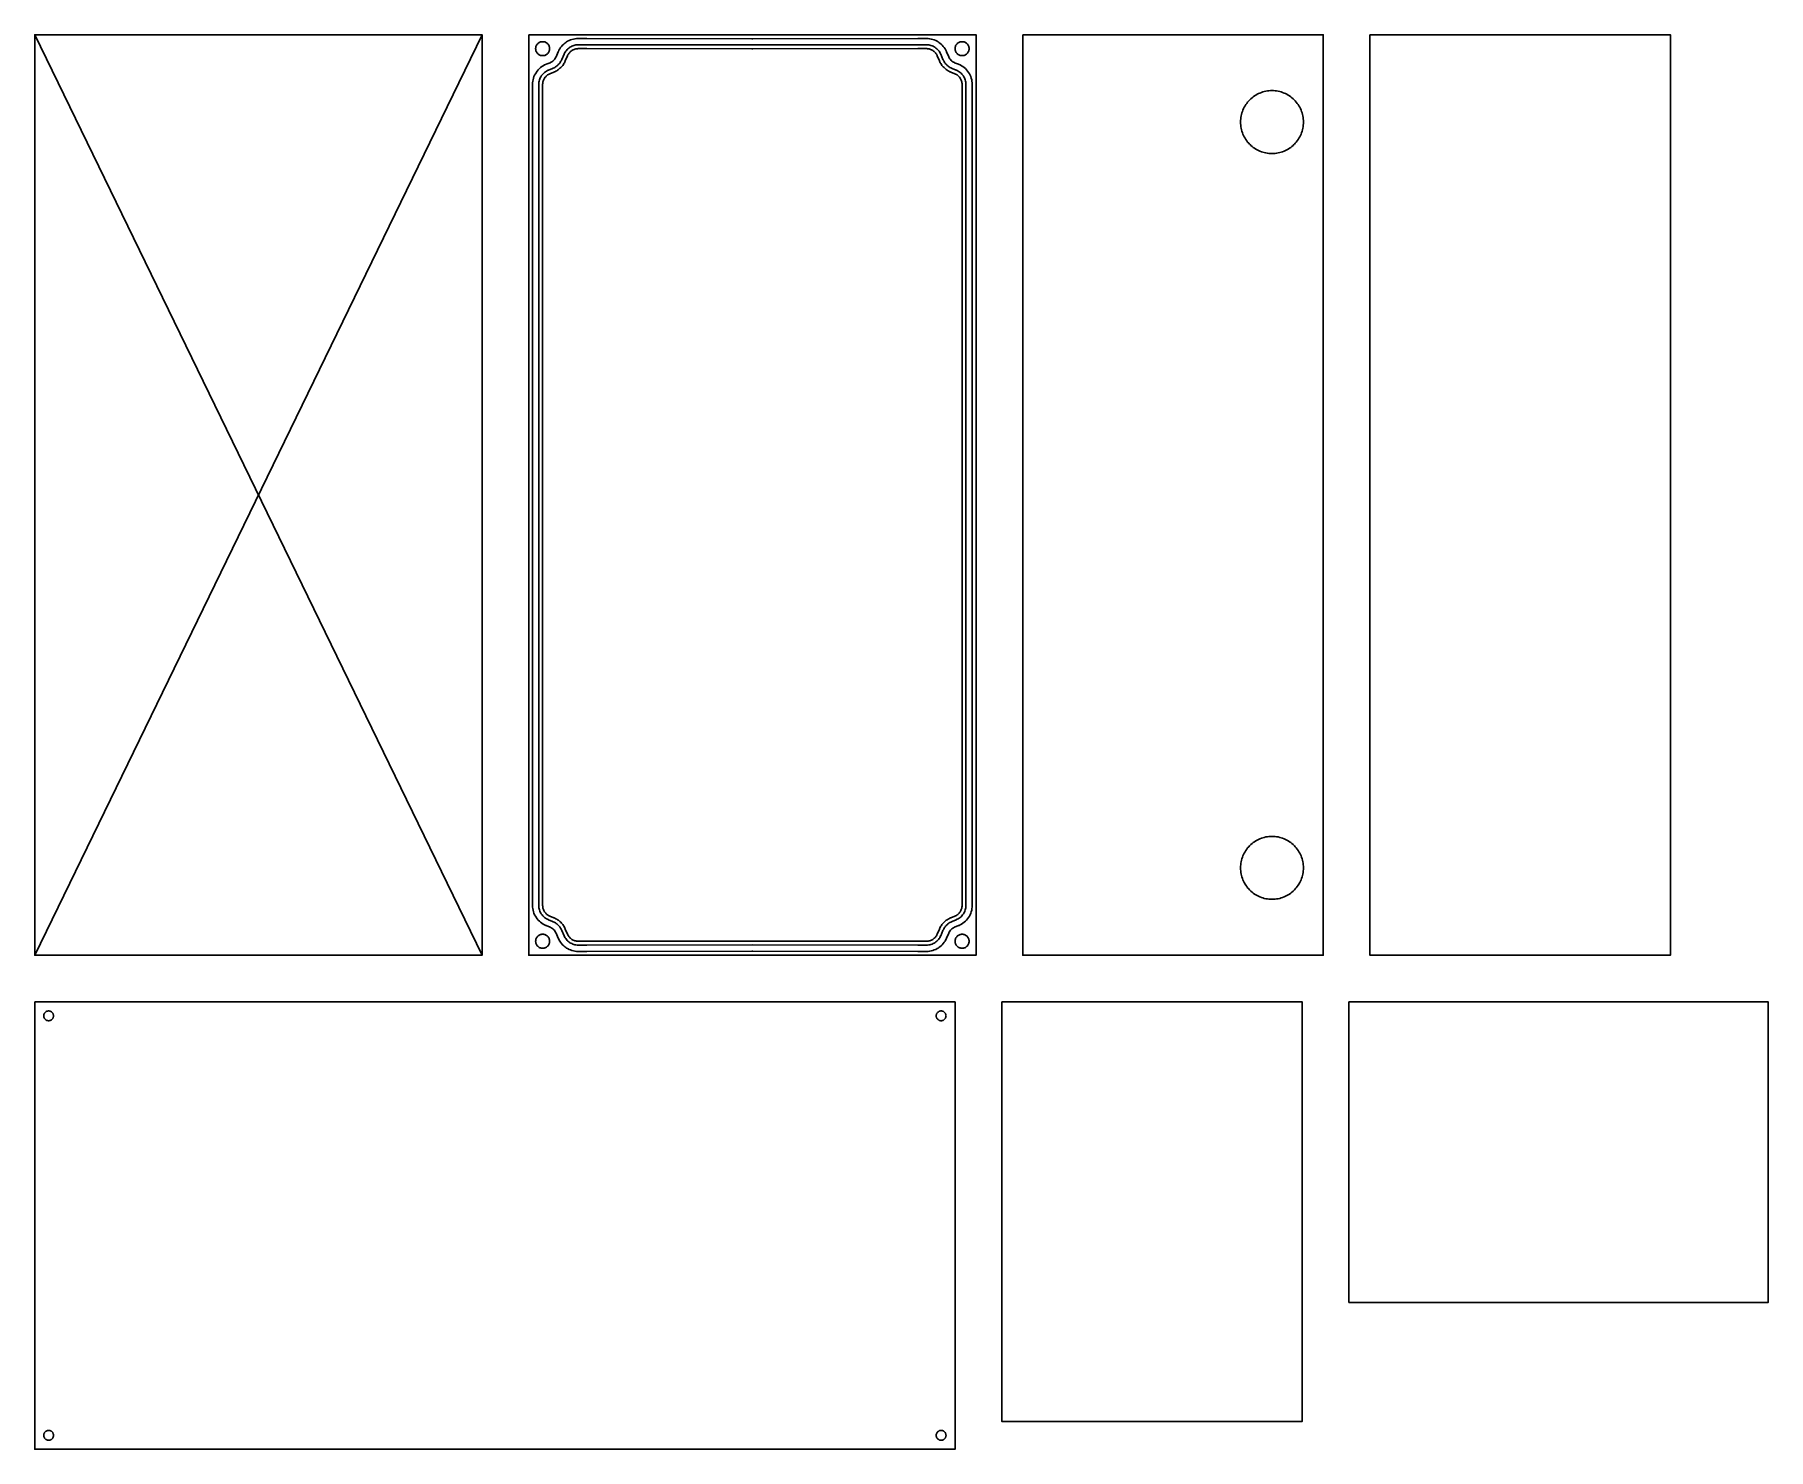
# Model space of a CAD drawing. Extents: x 0 to 744, y 0 to 607.
import ezdxf

# ---------------------------------------------------------------- set-up
doc = ezdxf.new("R2010")
doc.units = 0
doc.layers.get('0').update_dxf_attribs({"linetype": 'CONTINUOUS'})

msp = doc.modelspace()

# ---------------------------------------------------------------- linework, layer by layer
at = {"color": 0}
for points in [[(0, 607.014), (192, 607.014), (192, 212.014), (0, 212.014), (0, 607.014)], [(192, 607.014), (0, 212.014)], [(192, 212.014), (0, 607.014)], [(212, 607.014), (404, 607.014), (404, 212.014), (212, 212.014), (212, 607.014)], [(402.35, 237.014), (402.35, 585.628), (402.35, 585.801), (402.325, 586.322), (402.247, 587.011), (402.119, 587.69), (401.943, 588.357), (401.718, 589.01), (401.444, 589.644), (401.124, 590.258), (400.853, 590.706), (400.757, 590.85), (400.66, 590.993), (400.346, 591.411), (399.897, 591.94), (399.412, 592.432), (398.893, 592.886), (398.342, 593.301), (397.761, 593.675), (397.151, 594.006), (396.678, 594.225), (396.517, 594.29), (394.796, 594.989), (394.69, 595.032), (394.381, 595.182), (393.99, 595.412), (393.625, 595.679), (393.287, 595.979), (392.982, 596.31), (392.708, 596.671), (392.471, 597.057), (392.315, 597.364), (392.269, 597.468), (391.318, 599.692), (391.251, 599.85), (391.026, 600.311), (390.69, 600.906), (390.314, 601.472), (389.897, 602.008), (389.443, 602.514), (388.953, 602.985), (388.429, 603.421), (388.014, 603.724), (387.871, 603.818), (387.729, 603.912), (387.286, 604.174), (386.679, 604.485), (386.053, 604.75), (385.41, 604.969), (384.753, 605.14), (384.085, 605.264), (383.407, 605.339), (382.893, 605.364), (382.722, 605.364), (379, 605.364), (308.19, 605.296), (308.19, 605.294), (308, 605.294), (307.811, 605.294), (307.811, 605.296), (237, 605.364), (233.279, 605.364), (233.107, 605.364), (232.594, 605.339), (231.917, 605.264), (231.247, 605.14), (230.59, 604.969), (229.947, 604.75), (229.321, 604.485), (228.714, 604.174), (228.272, 603.912), (228.129, 603.818), (227.986, 603.724), (227.572, 603.421), (227.047, 602.985), (226.557, 602.514), (226.103, 602.008), (225.686, 601.472), (225.31, 600.906), (224.975, 600.311), (224.75, 599.85), (224.682, 599.692), (223.731, 597.468), (223.686, 597.364), (223.531, 597.057), (223.293, 596.671), (223.019, 596.31), (222.712, 595.979), (222.376, 595.679), (222.011, 595.412), (221.619, 595.182), (221.311, 595.032), (221.204, 594.989), (219.483, 594.29), (219.322, 594.225), (218.849, 594.006), (218.24, 593.675), (217.658, 593.301), (217.107, 592.886), (216.587, 592.432), (216.103, 591.94), (215.654, 591.411), (215.342, 590.993), (215.244, 590.85), (215.147, 590.706), (214.878, 590.258), (214.557, 589.644), (214.283, 589.01), (214.058, 588.357), (213.881, 587.69), (213.753, 587.011), (213.676, 586.322), (213.65, 585.801), (213.65, 585.628), (213.65, 233.4), (213.65, 233.226), (213.676, 232.704), (213.753, 232.017), (213.881, 231.338), (214.058, 230.669), (214.283, 230.018), (214.557, 229.383), (214.878, 228.769), (215.147, 228.322), (215.244, 228.178), (215.342, 228.033), (215.654, 227.615), (216.103, 227.087), (216.587, 226.596), (217.107, 226.14), (217.658, 225.726), (218.24, 225.353), (218.849, 225.022), (219.322, 224.801), (219.483, 224.736), (221.204, 224.038), (221.311, 223.994), (221.619, 223.846), (222.011, 223.615), (222.376, 223.349), (222.712, 223.049), (223.019, 222.717), (223.293, 222.357), (223.531, 221.969), (223.686, 221.664), (223.731, 221.558), (224.682, 219.335), (224.75, 219.178), (224.975, 218.715), (225.31, 218.122), (225.686, 217.556), (226.103, 217.019), (226.557, 216.514), (227.047, 216.042), (227.572, 215.607), (227.986, 215.303), (228.129, 215.208), (228.272, 215.115), (228.714, 214.853), (229.321, 214.542), (229.947, 214.276), (230.59, 214.058), (231.247, 213.886), (231.917, 213.763), (232.594, 213.689), (233.107, 213.664), (233.279, 213.664), (237, 213.664), (307.811, 213.732), (307.811, 213.732), (308, 213.732), (308.19, 213.732), (308.19, 213.732), (379, 213.664), (382.722, 213.664), (382.893, 213.664), (383.407, 213.689), (384.085, 213.763), (384.753, 213.886), (385.41, 214.058), (386.053, 214.276), (386.679, 214.542), (387.286, 214.853), (387.729, 215.115), (387.871, 215.208), (388.014, 215.303), (388.429, 215.607), (388.953, 216.042), (389.443, 216.514), (389.897, 217.019), (390.314, 217.556), (390.69, 218.122), (391.026, 218.715), (391.251, 219.178), (391.318, 219.335), (392.269, 221.558), (392.315, 221.664), (392.471, 221.969), (392.708, 222.357), (392.982, 222.717), (393.287, 223.049), (393.625, 223.349), (393.99, 223.615), (394.381, 223.846), (394.69, 223.994), (394.796, 224.038), (396.517, 224.736), (396.678, 224.801), (397.151, 225.022), (397.761, 225.353), (398.342, 225.726), (398.893, 226.14), (399.412, 226.596), (399.897, 227.087), (400.346, 227.615), (400.66, 228.033), (400.757, 228.178), (400.853, 228.322), (401.124, 228.769), (401.444, 229.383), (401.718, 230.018), (401.943, 230.669), (402.119, 231.338), (402.247, 232.017), (402.325, 232.704), (402.35, 233.226), (402.35, 233.4), (402.35, 237.014)], [(402.35, 582.014), (402.35, 233.4), (402.35, 233.226), (402.325, 232.704), (402.247, 232.017), (402.119, 231.338), (401.943, 230.669), (401.718, 230.018), (401.444, 229.383), (401.124, 228.769), (400.853, 228.322), (400.757, 228.178), (400.66, 228.033), (400.346, 227.615), (399.897, 227.087), (399.412, 226.596), (398.893, 226.14), (398.342, 225.726), (397.761, 225.353), (397.151, 225.022), (396.678, 224.801), (396.517, 224.736), (394.796, 224.038), (394.69, 223.994), (394.381, 223.846), (393.99, 223.615), (393.625, 223.349), (393.287, 223.049), (392.982, 222.717), (392.708, 222.357), (392.471, 221.969), (392.315, 221.664), (392.269, 221.558), (391.318, 219.335), (391.251, 219.178), (391.026, 218.715), (390.69, 218.122), (390.314, 217.556), (389.897, 217.019), (389.443, 216.514), (388.953, 216.042), (388.429, 215.607), (388.014, 215.303), (387.871, 215.208), (387.729, 215.115), (387.286, 214.853), (386.679, 214.542), (386.053, 214.276), (385.41, 214.058), (384.753, 213.886), (384.085, 213.763), (383.407, 213.689), (382.893, 213.664), (382.722, 213.664), (379, 213.664), (308.19, 213.732), (308.19, 213.732), (308, 213.732), (307.811, 213.732), (307.811, 213.732), (237, 213.664), (233.279, 213.664), (233.107, 213.664), (232.594, 213.689), (231.917, 213.763), (231.247, 213.886), (230.59, 214.058), (229.947, 214.276), (229.321, 214.542), (228.714, 214.853), (228.272, 215.115), (228.129, 215.208), (227.986, 215.303), (227.572, 215.607), (227.047, 216.042), (226.557, 216.514), (226.103, 217.019), (225.686, 217.556), (225.31, 218.122), (224.975, 218.715), (224.75, 219.178), (224.682, 219.335), (223.731, 221.558), (223.686, 221.664), (223.531, 221.969), (223.293, 222.357), (223.019, 222.717), (222.712, 223.049), (222.376, 223.349), (222.011, 223.615), (221.619, 223.846), (221.311, 223.994), (221.204, 224.038), (219.483, 224.736), (219.322, 224.801), (218.849, 225.022), (218.24, 225.353), (217.658, 225.726), (217.107, 226.14), (216.587, 226.596), (216.103, 227.087), (215.654, 227.615), (215.342, 228.033), (215.244, 228.178), (215.147, 228.322), (214.878, 228.769), (214.557, 229.383), (214.283, 230.018), (214.058, 230.669), (213.881, 231.338), (213.753, 232.017), (213.676, 232.704), (213.65, 233.226), (213.65, 233.4), (213.65, 585.628), (213.65, 585.801), (213.676, 586.322), (213.753, 587.011), (213.881, 587.69), (214.058, 588.357), (214.283, 589.01), (214.557, 589.644), (214.878, 590.258), (215.147, 590.706), (215.244, 590.85), (215.342, 590.993), (215.654, 591.411), (216.103, 591.94), (216.587, 592.432), (217.107, 592.886), (217.658, 593.301), (218.24, 593.675), (218.849, 594.006), (219.322, 594.225), (219.483, 594.29), (221.204, 594.989), (221.311, 595.032), (221.619, 595.182), (222.011, 595.412), (222.376, 595.679), (222.712, 595.979), (223.019, 596.31), (223.293, 596.671), (223.531, 597.057), (223.686, 597.364), (223.731, 597.468), (224.682, 599.692), (224.75, 599.85), (224.975, 600.311), (225.31, 600.906), (225.686, 601.472), (226.103, 602.008), (226.557, 602.514), (227.047, 602.985), (227.572, 603.421), (227.986, 603.724), (228.129, 603.818), (228.272, 603.912), (228.714, 604.174), (229.321, 604.485), (229.947, 604.75), (230.59, 604.969), (231.247, 605.14), (231.917, 605.264), (232.594, 605.339), (233.107, 605.364), (233.279, 605.364), (237, 605.364), (307.811, 605.296), (307.811, 605.294), (308, 605.294), (308.19, 605.294), (308.19, 605.296), (379, 605.364), (382.722, 605.364), (382.893, 605.364), (383.407, 605.339), (384.085, 605.264), (384.753, 605.14), (385.41, 604.969), (386.053, 604.75), (386.679, 604.485), (387.286, 604.174), (387.729, 603.912), (387.871, 603.818), (388.014, 603.724), (388.429, 603.421), (388.953, 602.985), (389.443, 602.514), (389.897, 602.008), (390.314, 601.472), (390.69, 600.906), (391.026, 600.311), (391.251, 599.85), (391.318, 599.692), (392.269, 597.468), (392.315, 597.364), (392.471, 597.057), (392.708, 596.671), (392.982, 596.31), (393.287, 595.979), (393.625, 595.679), (393.99, 595.412), (394.381, 595.182), (394.69, 595.032), (394.796, 594.989), (396.517, 594.29), (396.678, 594.225), (397.151, 594.006), (397.761, 593.675), (398.342, 593.301), (398.893, 592.886), (399.412, 592.432), (399.897, 591.94), (400.346, 591.411), (400.66, 590.993), (400.757, 590.85), (400.853, 590.706), (401.124, 590.258), (401.444, 589.644), (401.718, 589.01), (401.943, 588.357), (402.119, 587.69), (402.247, 587.011), (402.325, 586.322), (402.35, 585.801), (402.35, 585.628), (402.35, 582.014)], [(218, 598.014), (217.924, 598.014), (217.693, 598.029), (217.396, 598.075), (217.108, 598.149), (216.832, 598.25), (216.571, 598.376), (216.324, 598.526), (216.092, 598.699), (215.879, 598.893), (215.685, 599.106), (215.513, 599.336), (215.362, 599.583), (215.236, 599.846), (215.135, 600.122), (215.061, 600.41), (215.015, 600.707), (215, 600.938), (215, 601.014), (215, 601.09), (215.015, 601.321), (215.061, 601.618), (215.135, 601.906), (215.236, 602.182), (215.362, 602.444), (215.513, 602.692), (215.685, 602.922), (215.879, 603.135), (216.092, 603.329), (216.324, 603.501), (216.571, 603.651), (216.832, 603.778), (217.108, 603.879), (217.396, 603.953), (217.693, 603.999), (217.924, 604.014), (218, 604.014), (218.076, 604.014), (218.307, 603.999), (218.606, 603.953), (218.893, 603.879), (219.168, 603.778), (219.431, 603.651), (219.678, 603.501), (219.908, 603.329), (220.122, 603.135), (220.315, 602.922), (220.487, 602.692), (220.639, 602.444), (220.764, 602.182), (220.865, 601.906), (220.939, 601.618), (220.985, 601.321), (221, 601.09), (221, 601.014), (221, 600.938), (220.985, 600.707), (220.939, 600.41), (220.865, 600.122), (220.764, 599.846), (220.639, 599.583), (220.487, 599.336), (220.315, 599.106), (220.122, 598.893), (219.908, 598.699), (219.678, 598.526), (219.431, 598.376), (219.168, 598.25), (218.893, 598.149), (218.606, 598.075), (218.307, 598.029), (218.076, 598.014), (218, 598.014)], [(399.65, 582.014), (399.65, 409.514), (399.65, 237.014), (399.65, 233.4), (399.65, 233.276), (399.632, 232.906), (399.578, 232.415), (399.486, 231.933), (399.361, 231.458), (399.2, 230.994), (399.006, 230.543), (398.778, 230.107), (398.586, 229.789), (398.517, 229.686), (398.447, 229.583), (398.225, 229.286), (397.906, 228.91), (397.561, 228.56), (397.192, 228.237), (396.8, 227.942), (396.386, 227.676), (395.953, 227.442), (395.617, 227.285), (395.501, 227.239), (393.781, 226.54), (393.697, 226.506), (393.449, 226.396), (393.125, 226.235), (392.811, 226.06), (392.507, 225.871), (392.213, 225.667), (391.929, 225.45), (391.657, 225.218), (391.397, 224.975), (391.149, 224.719), (390.912, 224.451), (390.69, 224.172), (390.481, 223.882), (390.286, 223.582), (390.104, 223.271), (389.939, 222.95), (389.824, 222.704), (389.787, 222.621), (388.836, 220.397), (388.787, 220.285), (388.628, 219.957), (388.39, 219.535), (388.122, 219.132), (387.826, 218.75), (387.503, 218.39), (387.154, 218.056), (386.781, 217.746), (386.486, 217.529), (386.385, 217.462), (386.283, 217.396), (385.968, 217.21), (385.537, 216.989), (385.092, 216.8), (384.635, 216.644), (384.167, 216.522), (383.69, 216.435), (383.208, 216.381), (382.844, 216.364), (382.722, 216.364), (379, 216.364), (308, 216.432), (237, 216.364), (233.279, 216.364), (233.157, 216.364), (232.792, 216.381), (232.31, 216.435), (231.835, 216.522), (231.367, 216.644), (230.91, 216.8), (230.464, 216.989), (230.032, 217.21), (229.718, 217.396), (229.617, 217.462), (229.515, 217.529), (229.219, 217.746), (228.847, 218.056), (228.499, 218.39), (228.175, 218.75), (227.879, 219.132), (227.611, 219.535), (227.372, 219.957), (227.212, 220.285), (227.165, 220.397), (226.212, 222.621), (226.178, 222.704), (226.063, 222.95), (225.896, 223.271), (225.715, 223.582), (225.519, 223.882), (225.311, 224.172), (225.087, 224.451), (224.853, 224.719), (224.604, 224.975), (224.343, 225.218), (224.072, 225.45), (223.789, 225.667), (223.494, 225.871), (223.19, 226.06), (222.876, 226.235), (222.553, 226.396), (222.304, 226.506), (222.221, 226.54), (220.499, 227.239), (220.385, 227.285), (220.049, 227.442), (219.615, 227.676), (219.201, 227.942), (218.81, 228.237), (218.44, 228.56), (218.094, 228.91), (217.775, 229.286), (217.553, 229.583), (217.485, 229.686), (217.415, 229.789), (217.224, 230.107), (216.996, 230.543), (216.8, 230.994), (216.64, 231.458), (216.514, 231.933), (216.424, 232.415), (216.368, 232.906), (216.35, 233.276), (216.35, 233.4), (216.35, 585.628), (216.35, 585.751), (216.368, 586.122), (216.424, 586.611), (216.514, 587.094), (216.64, 587.569), (216.8, 588.033), (216.996, 588.483), (217.224, 588.921), (217.415, 589.239), (217.485, 589.342), (217.553, 589.444), (217.775, 589.742), (218.094, 590.117), (218.44, 590.467), (218.81, 590.79), (219.201, 591.085), (219.615, 591.351), (220.049, 591.586), (220.385, 591.743), (220.499, 591.789), (222.221, 592.488), (222.304, 592.521), (222.553, 592.632), (222.876, 592.792), (223.19, 592.967), (223.494, 593.157), (223.789, 593.36), (224.072, 593.578), (224.343, 593.808), (224.604, 594.051), (224.853, 594.308), (225.087, 594.575), (225.311, 594.854), (225.519, 595.144), (225.715, 595.446), (225.896, 595.756), (226.063, 596.076), (226.178, 596.324), (226.212, 596.406), (227.165, 598.631), (227.212, 598.742), (227.372, 599.071), (227.611, 599.493), (227.879, 599.896), (228.175, 600.278), (228.499, 600.636), (228.847, 600.972), (229.219, 601.282), (229.515, 601.497), (229.617, 601.564), (229.718, 601.632), (230.032, 601.818), (230.464, 602.039), (230.91, 602.228), (231.367, 602.383), (231.835, 602.506), (232.31, 602.593), (232.792, 602.646), (233.157, 602.664), (233.279, 602.664), (237, 602.664), (308, 602.594), (379, 602.664), (382.722, 602.664), (382.844, 602.664), (383.208, 602.646), (383.69, 602.593), (384.167, 602.506), (384.635, 602.383), (385.092, 602.228), (385.537, 602.039), (385.968, 601.818), (386.283, 601.632), (386.385, 601.564), (386.486, 601.497), (386.781, 601.282), (387.154, 600.972), (387.503, 600.636), (387.826, 600.278), (388.122, 599.896), (388.39, 599.493), (388.628, 599.071), (388.787, 598.742), (388.836, 598.631), (389.787, 596.406), (389.824, 596.324), (389.939, 596.076), (390.104, 595.756), (390.286, 595.446), (390.481, 595.144), (390.69, 594.854), (390.912, 594.575), (391.149, 594.308), (391.397, 594.051), (391.657, 593.808), (391.929, 593.578), (392.213, 593.36), (392.507, 593.157), (392.811, 592.967), (393.125, 592.792), (393.449, 592.632), (393.697, 592.521), (393.781, 592.488), (395.501, 591.789), (395.617, 591.743), (395.953, 591.586), (396.386, 591.351), (396.8, 591.085), (397.192, 590.79), (397.561, 590.467), (397.906, 590.117), (398.225, 589.742), (398.447, 589.444), (398.517, 589.342), (398.586, 589.239), (398.778, 588.921), (399.006, 588.483), (399.2, 588.033), (399.361, 587.569), (399.486, 587.094), (399.578, 586.611), (399.632, 586.122), (399.65, 585.751), (399.65, 585.628), (399.65, 582.014)], [(399.65, 237.014), (399.65, 409.514), (399.65, 582.014), (399.65, 585.628), (399.65, 585.751), (399.632, 586.122), (399.578, 586.611), (399.486, 587.094), (399.361, 587.569), (399.2, 588.033), (399.006, 588.483), (398.778, 588.921), (398.586, 589.239), (398.517, 589.342), (398.447, 589.444), (398.225, 589.742), (397.906, 590.117), (397.561, 590.467), (397.192, 590.79), (396.8, 591.085), (396.386, 591.351), (395.953, 591.586), (395.617, 591.743), (395.501, 591.789), (393.781, 592.488), (393.697, 592.521), (393.449, 592.632), (393.125, 592.792), (392.811, 592.967), (392.507, 593.157), (392.213, 593.36), (391.929, 593.578), (391.657, 593.808), (391.397, 594.051), (391.149, 594.308), (390.912, 594.575), (390.69, 594.854), (390.481, 595.144), (390.286, 595.446), (390.104, 595.756), (389.939, 596.076), (389.824, 596.324), (389.787, 596.406), (388.836, 598.631), (388.787, 598.742), (388.628, 599.071), (388.39, 599.493), (388.122, 599.896), (387.826, 600.278), (387.503, 600.636), (387.154, 600.972), (386.781, 601.282), (386.486, 601.497), (386.385, 601.564), (386.283, 601.632), (385.968, 601.818), (385.537, 602.039), (385.092, 602.228), (384.635, 602.383), (384.167, 602.506), (383.69, 602.593), (383.208, 602.646), (382.844, 602.664), (382.722, 602.664), (379, 602.664), (308, 602.594), (237, 602.664), (233.279, 602.664), (233.157, 602.664), (232.792, 602.646), (232.31, 602.593), (231.835, 602.506), (231.367, 602.383), (230.91, 602.228), (230.464, 602.039), (230.032, 601.818), (229.718, 601.632), (229.617, 601.564), (229.515, 601.497), (229.219, 601.282), (228.847, 600.972), (228.499, 600.636), (228.175, 600.278), (227.879, 599.896), (227.611, 599.493), (227.372, 599.071), (227.212, 598.742), (227.165, 598.631), (226.212, 596.406), (226.178, 596.324), (226.063, 596.076), (225.896, 595.756), (225.715, 595.446), (225.519, 595.144), (225.311, 594.854), (225.087, 594.575), (224.853, 594.308), (224.604, 594.051), (224.343, 593.808), (224.072, 593.578), (223.789, 593.36), (223.494, 593.157), (223.19, 592.967), (222.876, 592.792), (222.553, 592.632), (222.304, 592.521), (222.221, 592.488), (220.499, 591.789), (220.385, 591.743), (220.049, 591.586), (219.615, 591.351), (219.201, 591.085), (218.81, 590.79), (218.44, 590.467), (218.094, 590.117), (217.775, 589.742), (217.553, 589.444), (217.485, 589.342), (217.415, 589.239), (217.224, 588.921), (216.996, 588.483), (216.8, 588.033), (216.64, 587.569), (216.514, 587.094), (216.424, 586.611), (216.368, 586.122), (216.35, 585.751), (216.35, 585.628), (216.35, 233.4), (216.35, 233.276), (216.368, 232.906), (216.424, 232.415), (216.514, 231.933), (216.64, 231.458), (216.8, 230.994), (216.996, 230.543), (217.224, 230.107), (217.415, 229.789), (217.485, 229.686), (217.553, 229.583), (217.775, 229.286), (218.094, 228.91), (218.44, 228.56), (218.81, 228.237), (219.201, 227.942), (219.615, 227.676), (220.049, 227.442), (220.385, 227.285), (220.499, 227.239), (222.221, 226.54), (222.304, 226.506), (222.553, 226.396), (222.876, 226.235), (223.19, 226.06), (223.494, 225.871), (223.789, 225.667), (224.072, 225.45), (224.343, 225.218), (224.604, 224.975), (224.853, 224.719), (225.087, 224.451), (225.311, 224.172), (225.519, 223.882), (225.715, 223.582), (225.896, 223.271), (226.063, 222.95), (226.178, 222.704), (226.212, 222.621), (227.165, 220.397), (227.212, 220.285), (227.372, 219.957), (227.611, 219.535), (227.879, 219.132), (228.175, 218.75), (228.499, 218.39), (228.847, 218.056), (229.219, 217.746), (229.515, 217.529), (229.617, 217.462), (229.718, 217.396), (230.032, 217.21), (230.464, 216.989), (230.91, 216.8), (231.367, 216.644), (231.835, 216.522), (232.31, 216.435), (232.792, 216.381), (233.157, 216.364), (233.279, 216.364), (237, 216.364), (308, 216.432), (379, 216.364), (382.722, 216.364), (382.844, 216.364), (383.208, 216.381), (383.69, 216.435), (384.167, 216.522), (384.635, 216.644), (385.092, 216.8), (385.537, 216.989), (385.968, 217.21), (386.283, 217.396), (386.385, 217.462), (386.486, 217.529), (386.781, 217.746), (387.154, 218.056), (387.503, 218.39), (387.826, 218.75), (388.122, 219.132), (388.39, 219.535), (388.628, 219.957), (388.787, 220.285), (388.836, 220.397), (389.787, 222.621), (389.824, 222.704), (389.939, 222.95), (390.104, 223.271), (390.286, 223.582), (390.481, 223.882), (390.69, 224.172), (390.912, 224.451), (391.149, 224.719), (391.397, 224.975), (391.657, 225.218), (391.929, 225.45), (392.213, 225.667), (392.507, 225.871), (392.811, 226.06), (393.125, 226.235), (393.449, 226.396), (393.697, 226.506), (393.781, 226.54), (395.501, 227.239), (395.617, 227.285), (395.953, 227.442), (396.386, 227.676), (396.8, 227.942), (397.192, 228.237), (397.561, 228.56), (397.906, 228.91), (398.225, 229.286), (398.447, 229.583), (398.517, 229.686), (398.586, 229.789), (398.778, 230.107), (399.006, 230.543), (399.2, 230.994), (399.361, 231.458), (399.486, 231.933), (399.578, 232.415), (399.632, 232.906), (399.65, 233.276), (399.65, 233.4), (399.65, 237.014)], [(398, 598.014), (397.924, 598.014), (397.694, 598.029), (397.396, 598.075), (397.108, 598.149), (396.833, 598.25), (396.571, 598.376), (396.324, 598.526), (396.092, 598.699), (395.879, 598.893), (395.686, 599.106), (395.513, 599.336), (395.362, 599.583), (395.236, 599.846), (395.136, 600.122), (395.061, 600.41), (395.017, 600.707), (395, 600.938), (395, 601.014), (395, 601.09), (395.017, 601.321), (395.061, 601.618), (395.136, 601.906), (395.236, 602.182), (395.362, 602.444), (395.513, 602.692), (395.686, 602.922), (395.879, 603.135), (396.092, 603.329), (396.324, 603.501), (396.571, 603.651), (396.833, 603.778), (397.108, 603.879), (397.396, 603.953), (397.694, 603.999), (397.924, 604.014), (398, 604.014), (398.078, 604.014), (398.307, 603.999), (398.606, 603.953), (398.893, 603.879), (399.168, 603.778), (399.431, 603.651), (399.678, 603.501), (399.908, 603.329), (400.122, 603.135), (400.315, 602.922), (400.489, 602.692), (400.639, 602.444), (400.765, 602.182), (400.865, 601.906), (400.94, 601.618), (400.985, 601.321), (401, 601.09), (401, 601.014), (401, 600.938), (400.985, 600.707), (400.94, 600.41), (400.865, 600.122), (400.765, 599.846), (400.639, 599.583), (400.489, 599.336), (400.315, 599.106), (400.122, 598.893), (399.908, 598.699), (399.678, 598.526), (399.431, 598.376), (399.168, 598.25), (398.893, 598.149), (398.606, 598.075), (398.307, 598.029), (398.078, 598.014), (398, 598.014)], [(424, 607.014), (553.001, 607.014), (553.001, 212.014), (424, 212.014), (424, 607.014)], [(573.001, 607.014), (702.001, 607.014), (702.001, 212.014), (573.001, 212.014), (573.001, 607.014)], [(398, 237.014), (398, 585.628), (398, 585.722), (397.986, 586.006), (397.944, 586.379), (397.874, 586.744), (397.778, 587.101), (397.657, 587.45), (397.511, 587.786), (397.34, 588.11), (397.149, 588.419), (396.933, 588.715), (396.697, 588.994), (396.44, 589.257), (396.164, 589.5), (395.869, 589.722), (395.557, 589.925), (395.226, 590.104), (394.969, 590.225), (394.881, 590.26), (393.16, 590.958), (393.057, 591), (392.753, 591.136), (392.357, 591.332), (391.972, 591.546), (391.6, 591.778), (391.24, 592.028), (390.893, 592.294), (390.56, 592.576), (390.242, 592.875), (389.938, 593.188), (389.649, 593.515), (389.375, 593.857), (389.119, 594.213), (388.881, 594.581), (388.658, 594.961), (388.456, 595.353), (388.314, 595.656), (388.271, 595.757), (387.319, 597.981), (387.282, 598.067), (387.16, 598.318), (386.978, 598.639), (386.774, 598.944), (386.55, 599.231), (386.307, 599.5), (386.046, 599.749), (385.769, 599.979), (385.476, 600.188), (385.168, 600.375), (384.849, 600.539), (384.517, 600.681), (384.174, 600.799), (383.822, 600.892), (383.463, 600.96), (383.094, 601), (382.815, 601.014), (382.722, 601.014), (379.001, 601.014), (308.186, 600.946), (308.186, 600.944), (308, 600.944), (307.815, 600.944), (307.815, 600.946), (237, 601.014), (233.279, 601.014), (233.186, 601.014), (232.906, 601), (232.539, 600.96), (232.179, 600.892), (231.826, 600.799), (231.485, 600.681), (231.153, 600.539), (230.832, 600.375), (230.525, 600.188), (230.232, 599.979), (229.954, 599.749), (229.693, 599.5), (229.451, 599.231), (229.226, 598.944), (229.024, 598.639), (228.842, 598.318), (228.718, 598.067), (228.682, 597.981), (227.731, 595.757), (227.686, 595.656), (227.546, 595.353), (227.342, 594.961), (227.121, 594.581), (226.882, 594.213), (226.625, 593.857), (226.353, 593.515), (226.064, 593.188), (225.76, 592.875), (225.44, 592.576), (225.108, 592.294), (224.761, 592.028), (224.401, 591.778), (224.028, 591.546), (223.643, 591.332), (223.247, 591.136), (222.943, 591), (222.84, 590.958), (221.119, 590.26), (221.032, 590.225), (220.774, 590.104), (220.444, 589.925), (220.132, 589.722), (219.837, 589.5), (219.561, 589.257), (219.304, 588.994), (219.068, 588.715), (218.853, 588.419), (218.66, 588.11), (218.49, 587.786), (218.344, 587.45), (218.222, 587.101), (218.126, 586.744), (218.057, 586.379), (218.015, 586.006), (218, 585.722), (218, 585.628), (218, 233.4), (218, 233.306), (218.015, 233.021), (218.057, 232.649), (218.126, 232.282), (218.222, 231.925), (218.344, 231.578), (218.49, 231.242), (218.66, 230.918), (218.853, 230.607), (219.068, 230.313), (219.304, 230.033), (219.561, 229.771), (219.837, 229.528), (220.132, 229.304), (220.444, 229.103), (220.774, 228.924), (221.032, 228.803), (221.119, 228.767), (222.84, 228.068), (222.943, 228.026), (223.247, 227.892), (223.643, 227.696), (224.028, 227.482), (224.401, 227.249), (224.761, 227), (225.108, 226.733), (225.44, 226.451), (225.76, 226.153), (226.064, 225.84), (226.353, 225.513), (226.625, 225.169), (226.882, 224.815), (227.121, 224.447), (227.342, 224.067), (227.546, 223.674), (227.686, 223.372), (227.731, 223.271), (228.682, 221.046), (228.718, 220.961), (228.842, 220.708), (229.024, 220.388), (229.226, 220.083), (229.451, 219.796), (229.693, 219.528), (229.954, 219.278), (230.232, 219.049), (230.525, 218.84), (230.832, 218.653), (231.153, 218.487), (231.485, 218.346), (231.826, 218.229), (232.179, 218.136), (232.539, 218.068), (232.906, 218.028), (233.186, 218.014), (233.279, 218.014), (237, 218.014), (307.815, 218.082), (307.815, 218.082), (308, 218.082), (308.186, 218.082), (308.186, 218.082), (379.001, 218.014), (382.722, 218.014), (382.815, 218.014), (383.094, 218.028), (383.463, 218.068), (383.822, 218.136), (384.174, 218.229), (384.517, 218.346), (384.849, 218.487), (385.168, 218.653), (385.476, 218.84), (385.769, 219.049), (386.046, 219.278), (386.307, 219.528), (386.55, 219.796), (386.774, 220.083), (386.978, 220.388), (387.16, 220.708), (387.282, 220.961), (387.319, 221.046), (388.271, 223.271), (388.314, 223.372), (388.456, 223.674), (388.658, 224.067), (388.881, 224.447), (389.119, 224.815), (389.375, 225.169), (389.649, 225.513), (389.938, 225.84), (390.242, 226.153), (390.56, 226.451), (390.893, 226.733), (391.24, 227), (391.6, 227.249), (391.972, 227.482), (392.357, 227.696), (392.753, 227.892), (393.057, 228.026), (393.16, 228.068), (394.881, 228.767), (394.969, 228.803), (395.226, 228.924), (395.557, 229.103), (395.869, 229.304), (396.164, 229.528), (396.44, 229.771), (396.697, 230.033), (396.933, 230.313), (397.149, 230.607), (397.34, 230.918), (397.511, 231.242), (397.657, 231.578), (397.778, 231.925), (397.874, 232.282), (397.944, 232.649), (397.986, 233.021), (398, 233.306), (398, 233.4), (398, 237.014)], [(531.001, 556.014), (530.833, 556.014), (530.332, 556.031), (529.667, 556.081), (529.007, 556.161), (528.354, 556.275), (527.71, 556.421), (527.075, 556.597), (526.449, 556.804), (525.835, 557.042), (525.232, 557.308), (524.643, 557.604), (524.069, 557.929), (523.511, 558.282), (522.969, 558.662), (522.444, 559.071), (521.94, 559.507), (521.574, 559.85), (521.454, 559.968), (521.336, 560.086), (520.993, 560.453), (520.558, 560.958), (520.15, 561.482), (519.769, 562.024), (519.415, 562.582), (519.092, 563.157), (518.796, 563.746), (518.528, 564.347), (518.292, 564.963), (518.085, 565.588), (517.908, 566.224), (517.762, 566.868), (517.649, 567.521), (517.567, 568.179), (517.517, 568.844), (517.501, 569.346), (517.501, 569.514), (517.501, 569.681), (517.517, 570.183), (517.567, 570.849), (517.649, 571.507), (517.762, 572.16), (517.908, 572.804), (518.085, 573.44), (518.292, 574.065), (518.528, 574.681), (518.796, 575.282), (519.092, 575.871), (519.415, 576.444), (519.769, 577.004), (520.15, 577.546), (520.558, 578.069), (520.993, 578.575), (521.336, 578.942), (521.454, 579.06), (521.574, 579.178), (521.94, 579.521), (522.444, 579.957), (522.969, 580.365), (523.511, 580.746), (524.069, 581.099), (524.643, 581.424), (525.232, 581.719), (525.835, 581.986), (526.449, 582.224), (527.075, 582.431), (527.71, 582.607), (528.354, 582.751), (529.007, 582.865), (529.667, 582.947), (530.332, 582.997), (530.833, 583.014), (531.001, 583.014), (531.168, 583.014), (531.671, 582.997), (532.335, 582.947), (532.994, 582.865), (533.647, 582.751), (534.292, 582.607), (534.926, 582.431), (535.553, 582.224), (536.167, 581.986), (536.769, 581.719), (537.358, 581.424), (537.932, 581.099), (538.49, 580.746), (539.032, 580.365), (539.557, 579.957), (540.061, 579.521), (540.428, 579.178), (540.547, 579.06), (540.665, 578.942), (541.008, 578.575), (541.443, 578.069), (541.851, 577.546), (542.232, 577.004), (542.586, 576.444), (542.91, 575.871), (543.207, 575.282), (543.474, 574.681), (543.71, 574.065), (543.917, 573.44), (544.093, 572.804), (544.239, 572.16), (544.353, 571.507), (544.435, 570.849), (544.485, 570.183), (544.501, 569.681), (544.501, 569.514), (544.501, 569.346), (544.485, 568.844), (544.435, 568.179), (544.353, 567.521), (544.239, 566.868), (544.093, 566.224), (543.917, 565.588), (543.71, 564.963), (543.474, 564.347), (543.207, 563.746), (542.91, 563.157), (542.586, 562.582), (542.232, 562.024), (541.851, 561.482), (541.443, 560.958), (541.008, 560.453), (540.665, 560.086), (540.547, 559.968), (540.428, 559.85), (540.061, 559.507), (539.557, 559.071), (539.032, 558.662), (538.49, 558.282), (537.932, 557.929), (537.358, 557.604), (536.769, 557.308), (536.167, 557.042), (535.553, 556.804), (534.926, 556.597), (534.292, 556.421), (533.647, 556.275), (532.994, 556.161), (532.335, 556.081), (531.671, 556.031), (531.168, 556.014), (531.001, 556.014)], [(531.001, 236.014), (530.833, 236.014), (530.332, 236.031), (529.667, 236.079), (529.007, 236.161), (528.354, 236.275), (527.71, 236.421), (527.075, 236.597), (526.449, 236.804), (525.835, 237.04), (525.232, 237.308), (524.643, 237.604), (524.069, 237.929), (523.511, 238.282), (522.969, 238.662), (522.444, 239.071), (521.94, 239.506), (521.574, 239.849), (521.454, 239.968), (521.336, 240.086), (520.993, 240.453), (520.558, 240.957), (520.15, 241.482), (519.769, 242.024), (519.415, 242.582), (519.092, 243.157), (518.796, 243.744), (518.528, 244.347), (518.292, 244.961), (518.085, 245.588), (517.908, 246.222), (517.762, 246.867), (517.649, 247.519), (517.567, 248.179), (517.517, 248.844), (517.501, 249.346), (517.501, 249.514), (517.501, 249.681), (517.517, 250.183), (517.567, 250.847), (517.649, 251.507), (517.762, 252.16), (517.908, 252.804), (518.085, 253.44), (518.292, 254.065), (518.528, 254.679), (518.796, 255.282), (519.092, 255.871), (519.415, 256.444), (519.769, 257.003), (520.15, 257.544), (520.558, 258.069), (520.993, 258.574), (521.336, 258.942), (521.454, 259.06), (521.574, 259.178), (521.94, 259.521), (522.444, 259.956), (522.969, 260.364), (523.511, 260.746), (524.069, 261.099), (524.643, 261.424), (525.232, 261.719), (525.835, 261.986), (526.449, 262.222), (527.075, 262.429), (527.71, 262.606), (528.354, 262.751), (529.007, 262.865), (529.667, 262.947), (530.332, 262.997), (530.833, 263.014), (531.001, 263.014), (531.168, 263.014), (531.671, 262.997), (532.335, 262.947), (532.994, 262.865), (533.647, 262.751), (534.292, 262.606), (534.926, 262.429), (535.553, 262.222), (536.167, 261.986), (536.769, 261.719), (537.358, 261.424), (537.932, 261.099), (538.49, 260.746), (539.032, 260.364), (539.557, 259.956), (540.061, 259.521), (540.428, 259.178), (540.547, 259.06), (540.665, 258.942), (541.008, 258.574), (541.443, 258.069), (541.851, 257.544), (542.232, 257.003), (542.586, 256.444), (542.91, 255.871), (543.207, 255.282), (543.474, 254.679), (543.71, 254.065), (543.917, 253.44), (544.093, 252.804), (544.239, 252.16), (544.353, 251.507), (544.435, 250.847), (544.485, 250.183), (544.501, 249.681), (544.501, 249.514), (544.501, 249.346), (544.485, 248.844), (544.435, 248.179), (544.353, 247.519), (544.239, 246.867), (544.093, 246.222), (543.917, 245.588), (543.71, 244.961), (543.474, 244.347), (543.207, 243.744), (542.91, 243.157), (542.586, 242.582), (542.232, 242.024), (541.851, 241.482), (541.443, 240.957), (541.008, 240.453), (540.665, 240.086), (540.547, 239.968), (540.428, 239.849), (540.061, 239.506), (539.557, 239.071), (539.032, 238.662), (538.49, 238.282), (537.932, 237.929), (537.358, 237.604), (536.769, 237.308), (536.167, 237.04), (535.553, 236.804), (534.926, 236.597), (534.292, 236.421), (533.647, 236.275), (532.994, 236.161), (532.335, 236.079), (531.671, 236.031), (531.168, 236.014), (531.001, 236.014)], [(218, 215.014), (217.924, 215.014), (217.693, 215.029), (217.396, 215.074), (217.108, 215.149), (216.832, 215.249), (216.571, 215.375), (216.324, 215.525), (216.092, 215.699), (215.879, 215.892), (215.685, 216.106), (215.513, 216.336), (215.362, 216.583), (215.236, 216.846), (215.135, 217.121), (215.061, 217.408), (215.015, 217.707), (215, 217.936), (215, 218.014), (215, 218.09), (215.015, 218.319), (215.061, 218.618), (215.135, 218.906), (215.236, 219.181), (215.362, 219.443), (215.513, 219.69), (215.685, 219.922), (215.879, 220.135), (216.092, 220.328), (216.324, 220.501), (216.571, 220.651), (216.832, 220.778), (217.108, 220.878), (217.396, 220.953), (217.693, 220.997), (217.924, 221.014), (218, 221.014), (218.076, 221.014), (218.307, 220.997), (218.606, 220.953), (218.893, 220.878), (219.168, 220.778), (219.431, 220.651), (219.678, 220.501), (219.908, 220.328), (220.122, 220.135), (220.315, 219.922), (220.487, 219.69), (220.639, 219.443), (220.764, 219.181), (220.865, 218.906), (220.939, 218.618), (220.985, 218.319), (221, 218.09), (221, 218.014), (221, 217.936), (220.985, 217.707), (220.939, 217.408), (220.865, 217.121), (220.764, 216.846), (220.639, 216.583), (220.487, 216.336), (220.315, 216.106), (220.122, 215.892), (219.908, 215.699), (219.678, 215.525), (219.431, 215.375), (219.168, 215.249), (218.893, 215.149), (218.606, 215.074), (218.307, 215.029), (218.076, 215.014), (218, 215.014)], [(398, 215.014), (397.924, 215.014), (397.694, 215.029), (397.396, 215.074), (397.108, 215.149), (396.833, 215.249), (396.571, 215.375), (396.324, 215.525), (396.092, 215.699), (395.879, 215.892), (395.686, 216.106), (395.513, 216.336), (395.362, 216.583), (395.236, 216.846), (395.136, 217.121), (395.061, 217.408), (395.017, 217.707), (395, 217.936), (395, 218.014), (395, 218.09), (395.017, 218.319), (395.061, 218.618), (395.136, 218.906), (395.236, 219.181), (395.362, 219.443), (395.513, 219.69), (395.686, 219.922), (395.879, 220.135), (396.092, 220.328), (396.324, 220.501), (396.571, 220.651), (396.833, 220.778), (397.108, 220.878), (397.396, 220.953), (397.694, 220.997), (397.924, 221.014), (398, 221.014), (398.078, 221.014), (398.307, 220.997), (398.606, 220.953), (398.893, 220.878), (399.168, 220.778), (399.431, 220.651), (399.678, 220.501), (399.908, 220.328), (400.122, 220.135), (400.315, 219.922), (400.489, 219.69), (400.639, 219.443), (400.765, 219.181), (400.865, 218.906), (400.94, 218.618), (400.985, 218.319), (401, 218.09), (401, 218.014), (401, 217.936), (400.985, 217.707), (400.94, 217.408), (400.865, 217.121), (400.765, 216.846), (400.639, 216.583), (400.489, 216.336), (400.315, 216.106), (400.122, 215.892), (399.908, 215.699), (399.678, 215.525), (399.431, 215.375), (399.168, 215.249), (398.893, 215.149), (398.606, 215.074), (398.307, 215.029), (398.078, 215.014), (398, 215.014)], [(0, 192.014), (395, 192.014), (395, 0.01297), (0, 0.01297), (0, 192.014)], [(8.10004, 186.014), (8.10004, 185.96), (8.08919, 185.799), (8.05735, 185.59), (8.00558, 185.389), (7.935, 185.196), (7.84657, 185.013), (7.74138, 184.839), (7.6205, 184.678), (7.48492, 184.528), (7.33578, 184.393), (7.17415, 184.272), (7.00097, 184.167), (6.81739, 184.078), (6.62446, 184.008), (6.42324, 183.956), (6.21468, 183.924), (6.05365, 183.914), (6, 183.914), (5.94629, 183.914), (5.78526, 183.924), (5.57676, 183.956), (5.37549, 184.008), (5.18257, 184.078), (4.99903, 184.167), (4.82585, 184.272), (4.66417, 184.393), (4.51508, 184.528), (4.3795, 184.678), (4.25863, 184.839), (4.15343, 185.013), (4.065, 185.196), (3.99442, 185.389), (3.94265, 185.59), (3.91081, 185.799), (3.90001, 185.96), (3.90001, 186.014), (3.90001, 186.067), (3.91081, 186.228), (3.94265, 186.436), (3.99442, 186.638), (4.065, 186.831), (4.15343, 187.014), (4.25863, 187.188), (4.3795, 187.349), (4.51508, 187.499), (4.66417, 187.633), (4.82585, 187.754), (4.99903, 187.86), (5.18257, 187.949), (5.37549, 188.019), (5.57676, 188.071), (5.78526, 188.103), (5.94629, 188.114), (6, 188.114), (6.05365, 188.114), (6.21468, 188.103), (6.42324, 188.071), (6.62446, 188.019), (6.81739, 187.949), (7.00097, 187.86), (7.17415, 187.754), (7.33578, 187.633), (7.48492, 187.499), (7.6205, 187.349), (7.74138, 187.188), (7.84657, 187.014), (7.935, 186.831), (8.00558, 186.638), (8.05735, 186.436), (8.08919, 186.228), (8.10004, 186.067), (8.10004, 186.014)], [(391.1, 186.014), (391.1, 185.96), (391.09, 185.799), (391.058, 185.59), (391.006, 185.389), (390.936, 185.196), (390.847, 185.013), (390.742, 184.839), (390.621, 184.678), (390.486, 184.528), (390.336, 184.393), (390.175, 184.272), (390.001, 184.167), (389.818, 184.078), (389.625, 184.008), (389.424, 183.956), (389.215, 183.924), (389.054, 183.914), (389, 183.914), (388.947, 183.914), (388.786, 183.924), (388.578, 183.956), (388.376, 184.008), (388.183, 184.078), (388, 184.167), (387.826, 184.272), (387.665, 184.393), (387.515, 184.528), (387.381, 184.678), (387.26, 184.839), (387.154, 185.013), (387.065, 185.196), (386.994, 185.389), (386.943, 185.59), (386.911, 185.799), (386.9, 185.96), (386.9, 186.014), (386.9, 186.067), (386.911, 186.228), (386.943, 186.436), (386.994, 186.638), (387.065, 186.831), (387.154, 187.014), (387.26, 187.188), (387.381, 187.349), (387.515, 187.499), (387.665, 187.633), (387.826, 187.754), (388, 187.86), (388.183, 187.949), (388.376, 188.019), (388.578, 188.071), (388.786, 188.103), (388.947, 188.114), (389, 188.114), (389.054, 188.114), (389.215, 188.103), (389.424, 188.071), (389.625, 188.019), (389.818, 187.949), (390.001, 187.86), (390.175, 187.754), (390.336, 187.633), (390.486, 187.499), (390.621, 187.349), (390.742, 187.188), (390.847, 187.014), (390.936, 186.831), (391.006, 186.638), (391.058, 186.436), (391.09, 186.228), (391.1, 186.067), (391.1, 186.014)], [(415, 192.014), (544.001, 192.014), (544.001, 12.013), (415, 12.013), (415, 192.014)], [(564.001, 192.014), (744.001, 192.014), (744.001, 63.0131), (564.001, 63.0131), (564.001, 192.014)], [(8.10004, 6.01303), (8.10004, 5.95936), (8.08919, 5.79833), (8.05735, 5.58979), (8.00558, 5.38857), (7.935, 5.19564), (7.84657, 5.01204), (7.74138, 4.83886), (7.6205, 4.67725), (7.48492, 4.5281), (7.33578, 4.39253), (7.17415, 4.27165), (7.00097, 4.16644), (6.81739, 4.07801), (6.62446, 4.00743), (6.42324, 3.95568), (6.21468, 3.92383), (6.05365, 3.91297), (6, 3.91297), (5.94629, 3.91297), (5.78526, 3.92383), (5.57676, 3.95568), (5.37549, 4.00743), (5.18257, 4.07801), (4.99903, 4.16644), (4.82585, 4.27165), (4.66417, 4.39253), (4.51508, 4.5281), (4.3795, 4.67725), (4.25863, 4.83886), (4.15343, 5.01204), (4.065, 5.19564), (3.99442, 5.38857), (3.94265, 5.58979), (3.91081, 5.79833), (3.90001, 5.95936), (3.90001, 6.01303), (3.90001, 6.06674), (3.91081, 6.22775), (3.94265, 6.43625), (3.99442, 6.63753), (4.065, 6.83046), (4.15343, 7.014), (4.25863, 7.18718), (4.3795, 7.34885), (4.51508, 7.49794), (4.66417, 7.63351), (4.82585, 7.75439), (4.99903, 7.8596), (5.18257, 7.94803), (5.37549, 8.01861), (5.57676, 8.07036), (5.78526, 8.10221), (5.94629, 8.11301), (6, 8.11301), (6.05365, 8.11301), (6.21468, 8.10221), (6.42324, 8.07036), (6.62446, 8.01861), (6.81739, 7.94803), (7.00097, 7.8596), (7.17415, 7.75439), (7.33578, 7.63351), (7.48492, 7.49794), (7.6205, 7.34885), (7.74138, 7.18718), (7.84657, 7.014), (7.935, 6.83046), (8.00558, 6.63753), (8.05735, 6.43625), (8.08919, 6.22775), (8.10004, 6.06674), (8.10004, 6.01303)], [(391.1, 6.01303), (391.1, 5.95936), (391.09, 5.79833), (391.058, 5.58979), (391.006, 5.38857), (390.936, 5.19564), (390.847, 5.01204), (390.742, 4.83886), (390.621, 4.67725), (390.486, 4.5281), (390.336, 4.39253), (390.175, 4.27165), (390.001, 4.16644), (389.818, 4.07801), (389.625, 4.00743), (389.424, 3.95568), (389.215, 3.92383), (389.054, 3.91297), (389, 3.91297), (388.947, 3.91297), (388.786, 3.92383), (388.578, 3.95568), (388.376, 4.00743), (388.183, 4.07801), (388, 4.16644), (387.826, 4.27165), (387.665, 4.39253), (387.515, 4.5281), (387.381, 4.67725), (387.26, 4.83886), (387.154, 5.01204), (387.065, 5.19564), (386.994, 5.38857), (386.943, 5.58979), (386.911, 5.79833), (386.9, 5.95936), (386.9, 6.01303), (386.9, 6.06674), (386.911, 6.22775), (386.943, 6.43625), (386.994, 6.63753), (387.065, 6.83046), (387.154, 7.014), (387.26, 7.18718), (387.381, 7.34885), (387.515, 7.49794), (387.665, 7.63351), (387.826, 7.75439), (388, 7.8596), (388.183, 7.94803), (388.376, 8.01861), (388.578, 8.07036), (388.786, 8.10221), (388.947, 8.11301), (389, 8.11301), (389.054, 8.11301), (389.215, 8.10221), (389.424, 8.07036), (389.625, 8.01861), (389.818, 7.94803), (390.001, 7.8596), (390.175, 7.75439), (390.336, 7.63351), (390.486, 7.49794), (390.621, 7.34885), (390.742, 7.18718), (390.847, 7.014), (390.936, 6.83046), (391.006, 6.63753), (391.058, 6.43625), (391.09, 6.22775), (391.1, 6.06674), (391.1, 6.01303)]]:
    msp.add_lwpolyline(points, close=True, dxfattribs=at)

doc.saveas('drawing.dxf')
